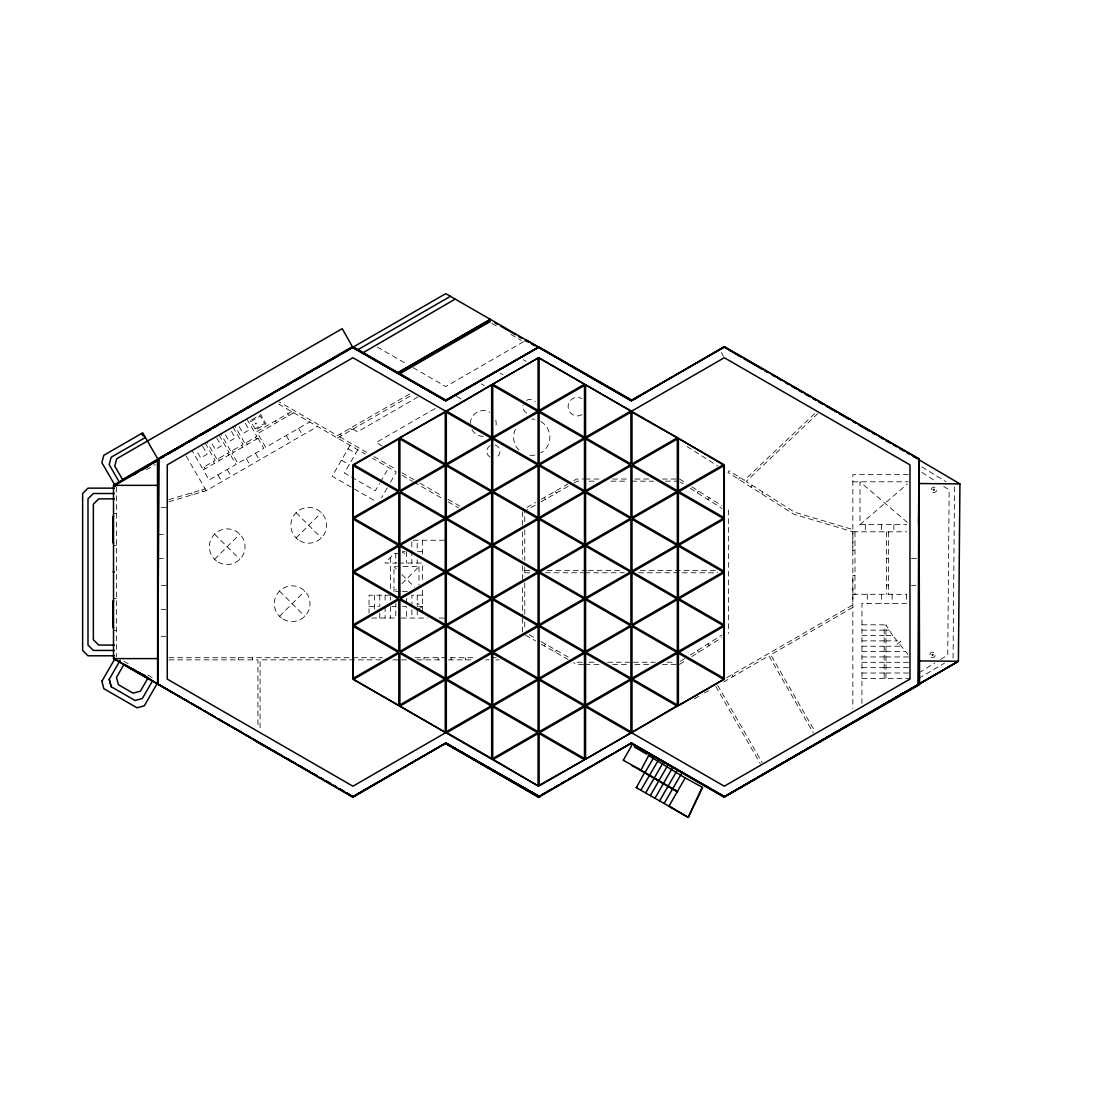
<?xml version="1.0" encoding="UTF-8"?>
<svg xmlns="http://www.w3.org/2000/svg" width="1110" height="1110" viewBox="0 0 1110 1110"><rect width="100%" height="100%" fill="white"/><g stroke="black" fill="none" stroke-linecap="round" stroke-linejoin="round"><path stroke-width="0.75" stroke-dasharray="5 3.75" d="M814.615 413.669L744.283 480.297L729.201 470.737L728.063 472.541L793.817 514.235L852.841 531.801L852.841 550.546L854.978 550.546M953.074 658.119L954.544 486.929L951.714 485.195M931.678 654.9C935.661 652.846 929.778 657.689 933.468 654.914M761.724 493.881L762.736 491.994M387.196 487.97L381.576 497.835M390.512 482.156L396.298 471.972L372.544 458.263M350.052 445.29L332.209 476.218L375.61 501.262M357.795 449.744L344.405 472.943L375.333 490.787L379.537 483.558M380.383 482.101L388.777 467.629M738.608 479.229L739.759 477.425M750.998 487.082L752.178 485.306M544.191 645.812L545.537 644.119M555.042 652.028L556.387 650.335M697.302 492.798L698.689 491.133M707.875 499.472L709.248 497.807M279.512 616.327L304.764 591.075M214.563 559.343L239.815 534.09M296.092 537.934L321.331 512.681M400.654 591.616L393.994 591.616L396.27 589.341M401.945 583.666L418.997 566.613L398.989 566.613M817.806 413.6L746.156 481.476L794.704 512.265L852.841 529.567M907.342 522.408L859.972 481.809L859.972 524.655L907.342 484.071M680.319 661.324L684.565 658.646M690.226 655.067L722.027 634.976M679.514 664.363L686.369 660.048M691.835 656.579L721.583 637.806M919.024 672.771L934.828 663.017M940.572 659.479L947.746 655.039L949.161 489.912L941.974 485.306M418.567 609.001L422.591 606.615L417.235 603.132M918.622 678.39L944.457 663.183M146.34 469.696L155.331 464.521M251.776 419.76L260.725 414.599L266.039 423.812L255.605 429.834M250.818 421.55L260.337 416.056L264.582 423.423L255.078 428.904M255.092 423.978L256.576 423.118M291.541 411.533L256.66 431.665L250.291 420.621M293.692 412.767L257.728 433.51L265.692 447.316L309.635 421.966M168.914 501.748L206.21 490.703L317.488 426.504M409.701 393.925L337.509 435.578L279.248 401.959M337.509 438.048L411.879 395.132M417.998 396.964L357.614 431.804L352.966 429.126M523.545 341.686L445.776 386.558L413.045 367.674M435.092 408.522L376.179 442.515L383.907 446.983M726.634 677.738L852.841 604.936L852.841 575.549L854.978 575.549M694.402 698.814L700.327 695.387M704.392 693.042L708.457 690.711M723.651 681.942L768.883 655.843L813.325 732.878M852.841 607.406L770.729 654.775L815.17 731.809M526.931 507.45L535.561 502.511M541.305 499.223L567.987 483.96M573.731 480.672L576.617 479.034L583.471 479.034M535.145 505.216L524.752 511.155L524.752 523.06M541.083 501.817L568.264 486.263M574.217 482.864L577.186 481.171L582.25 481.171M168.859 499.625L205.156 488.872M908.244 474.664L852.841 474.664L852.841 708.624M585.192 479.034L600.621 479.034M612.623 479.034L628.066 479.034M634.92 479.034L650.363 479.034M662.365 479.034L676.087 479.034M589.008 481.171L597.444 481.171M610.958 481.171L627.858 481.171M631.687 481.171L653.61 481.171M665.403 481.171L678.904 481.171M852.841 481.809L908.244 481.809M161.297 507.603L167.249 507.603M113.692 513.417L116.37 513.417M859.972 524.655L906.759 524.655M852.841 531.801L906.759 531.801M158.328 534.382L165.765 534.382M413.17 540.237L445.776 540.237M113.692 545.551L116.37 545.551M402.458 551.67L405.136 551.67M422.549 551.67L417.193 551.67L417.193 540.237M399.42 553.46L394.092 553.46L385.059 563.103L397.186 563.048M886.404 558.316L888.541 558.316M158.328 558.58L165.765 558.58M911.463 558.58L917.415 558.58M398.879 563.048L422.563 563.048L422.563 581.654M393.994 591.616L393.994 566.613L397.325 566.613M524.752 570.623L529.9 570.623M547.091 570.623L586.593 570.623M588.314 570.623L622.668 570.623M640.29 570.623L715.964 570.623M524.752 572.774L531.621 572.774M545.371 572.774L583.166 572.774M584.873 572.774L624.389 572.774M638.569 572.774L717.684 572.774M886.404 585.095L888.541 585.095M161.297 585.358L167.249 585.358M911.463 585.358L915.916 585.358M402.333 591.616L407.328 591.616M852.841 594.294L906.676 594.294M390.456 595.182L369.033 595.182L369.033 613.15M422.591 595.182L411.879 595.182L411.879 604.978M113.692 598.401L116.37 598.401M369.033 606.615L378.399 606.615M391.788 606.615L395.812 606.615M402.5 606.615L406.524 606.615L406.524 618.048M418.567 606.615L422.591 606.615M161.297 609.57L165.765 609.57M371.711 618.048L395.812 618.048L395.812 603.354M401.168 618.048L427.558 618.048M439.171 618.048L445.804 618.048M861.943 624.819L884.17 624.819L884.17 678.376M861.943 630.175L884.17 630.175M885.96 630.175L889.36 630.175M113.692 630.535L116.37 630.535M861.943 635.53L884.17 635.53M885.96 635.53L892.773 635.53L897.393 641.289L900.821 641.289L896.616 644.563L900.03 644.563L907.813 654.276M161.297 636.349L165.765 636.349M861.943 640.886L884.17 640.886M885.96 640.886L897.074 640.886M861.943 646.242L884.17 646.242M885.96 646.242L901.375 646.242M861.943 651.598L884.17 651.598M885.96 651.598L905.663 651.598M861.943 656.953L884.17 656.953M885.96 656.953L909.964 656.953M168.984 657.717L382.437 657.717M415.334 657.717L475.746 657.717M491.231 657.717L496.406 657.717M168.984 659.867L257.95 659.867L257.95 728.007M380.855 659.867L260.087 659.867L260.087 729.187M392.94 659.867L399.836 659.867M401.556 659.867L406.732 659.867M417.083 659.867L442.293 659.867M448.454 659.867L473.887 659.867M485.736 659.867L489.135 659.867M495.906 659.867L499.292 659.867M577.186 662.226L582.25 662.226M589.008 662.226L597.444 662.226M607.586 662.226L629.537 662.226M633.366 662.226L655.288 662.226M667.096 662.226L675.532 662.226M861.943 662.309L884.17 662.309M885.96 662.309L909.964 662.309M583.471 664.363L576.617 664.363L573.731 662.726M585.192 664.363L598.914 664.363M612.623 664.363L628.066 664.363M634.92 664.363L652.083 664.363M662.365 664.363L676.087 664.363M861.943 667.665L884.17 667.665M885.96 667.665L909.964 667.665M861.943 673.021L884.17 673.021M885.96 673.021L909.964 673.021M861.943 678.376L909.964 678.376M402.319 552.267L404.72 553.46M529.206 634.781L535.145 638.181M541.083 641.58L569.763 657.98M525.488 635.114L535.561 640.886M541.305 644.175L567.987 659.423M523.282 359.709L526.251 361.416M500.083 373.085L503.052 374.805M481.324 383.907L484.307 385.628M377.331 347.069L407.092 364.233M456.64 396.437L464.077 400.724M349.872 428.432L352.023 429.667M339.826 434.232L341.963 435.467M339.646 436.813L369.519 454.046M373.959 456.598L396.159 469.419M402.084 472.832L413.919 479.659M419.844 483.072L442.044 495.879M447.968 499.306L459.804 506.132M278.513 404.012L365.162 454.004M402.195 475.371L412.504 481.31M413.974 482.17L440.85 497.668M448.149 501.887L458.472 507.839M348.013 448.829L355.755 453.282M341.491 460.137L349.22 464.604M123.862 661.283L129.856 664.737M147.838 675.102L153.832 678.571M491.896 323.371L497.766 326.784M510.975 334.457L521.256 340.437M921.869 466.935L946.025 481.712M679.514 479.034L684.995 482.489M691.835 486.818L721.583 505.591M680.319 482.059L683.149 483.849M690.226 488.331L722.027 508.422M687.076 446.553L717.809 466.047M921.855 472.402L936.229 481.615M279.512 591.075L304.764 616.327M393.994 566.613L396.27 568.889M401.945 574.578L414.446 587.065M296.092 512.681L321.331 537.934M214.563 534.09L239.815 559.343M707.875 643.925L709.248 645.59M697.302 650.599L698.689 652.264M555.042 491.369L556.387 493.062M544.191 497.571L545.537 499.264M201.701 489.898L202.894 491.688M892.773 635.53L885.96 624.819L885.96 678.376M721.32 352.578L723.54 356.435M732.045 674.616L733.113 676.476M717.657 685.397L762.098 762.431M715.797 686.466L760.239 763.5M298.618 428.321L302.544 435.12M287.809 413.683L288.877 415.542M286.241 435.453L290.168 442.266M275.433 420.829L276.515 422.688M255.508 423.118L256.008 423.978M246.85 418.928L256.923 436.41L244.866 443.376L234.779 425.893M255.536 437.215L256.604 439.074M245.352 423.326L249.181 429.945L243.145 433.427L238.567 425.477M255.48 453.199L259.407 460.012M246.253 442.571L247.336 444.43M232.92 426.962L243.007 444.444L230.949 451.395L220.862 433.927M241.619 445.249L242.688 447.108M231.435 431.346L235.264 437.978L229.229 441.461L225.413 434.829M246.212 458.555L250.138 465.367M232.337 450.604L233.405 452.45M219.003 434.995L229.09 452.478L217.033 459.429L206.946 441.946M227.703 453.282L228.771 455.128M216.755 438.062L221.348 446.012L215.312 449.494L211.497 442.862M227.189 469.53L231.116 476.343M218.42 458.624L219.489 460.483M205.086 443.015L215.174 460.497L202.186 468.004L192.099 450.521M213.314 461.58L214.397 463.425M202.603 446.22L207.195 454.17L200.702 457.917L196.872 451.298M217.907 474.886L221.833 481.685M204.046 466.921L205.114 468.781M186.161 455.933L206.21 490.703M191.336 492.965L192.197 494.852M906.398 594.294L906.398 603.396L861.943 603.396L861.943 703.462M893.897 524.655L893.897 531.801M892.121 594.294L892.121 603.396M888.541 531.801L888.541 594.294M886.404 531.801L886.404 594.294M881.576 594.294L881.576 603.396M881.409 524.655L881.409 531.801M867.298 594.294L867.298 603.396M865.328 524.655L865.328 531.801M854.978 531.801L854.978 594.294M728.424 509.92L728.424 633.477M524.752 529.845L524.752 560.425M524.752 567.224L524.752 576.159M524.752 582.958L524.752 615.245M524.752 622.044L524.752 630.535M522.616 511.613L522.616 525.155M522.616 531.926L522.616 559.01M522.616 565.781L522.616 579.309M522.616 587.759L522.616 616.549M522.616 618.242L522.616 633.477M465.409 657.717L465.409 659.867M451.132 657.717L451.132 659.867M438.27 657.717L438.27 659.867M423.992 657.717L423.992 659.867M422.549 540.237L422.549 555.819M422.563 590.104L422.591 610.764M418.997 566.613L418.997 584.942M417.193 559.828L417.193 563.103M417.235 595.182L417.235 606.615M417.235 609.792L417.235 618.048M411.838 541.874L411.838 563.103M411.879 609.876L411.879 618.048M406.482 551.67L406.482 563.103M406.524 598.457L406.524 603.354M395.771 553.46L395.771 563.103M390.415 557.387L390.429 593.489M390.456 596.819L390.456 600.08M390.456 606.615L390.456 618.048M385.101 595.182L385.101 603.354M385.101 606.615L385.101 618.048M379.745 595.182L379.745 606.615M379.745 613.15L379.745 618.048M374.389 595.182L374.389 609.876M252.594 657.717L252.594 659.867M238.317 657.717L238.317 659.867M116.37 486.999L116.37 656.953M526.529 412.962A7.271 7.271 0 0 1 523.143 404.775M526.529 400.363A7.271 7.271 0 0 1 535.298 401.529M582.001 414.682A9.255 9.255 0 0 1 568.098 406.662A9.255 9.255 0 0 1 581.987 398.643M483.294 436.383A12.904 12.904 0 0 1 470.82 426.823M470.376 423.479A12.904 12.904 0 0 1 489.732 412.296M495.754 420.135A12.904 12.904 0 0 1 495.754 426.809M540.778 421.495A18.135 18.135 0 0 1 540.792 452.908M534.881 455.072A18.135 18.135 0 0 1 527.028 454.725M518.897 450.036A18.135 18.135 0 0 1 516.011 428.141M531.718 419.067A18.135 18.135 0 0 1 534.867 419.344M495.06 445.027A6.591 6.591 0 0 1 495.06 457.764M490.051 457.112A6.591 6.591 0 0 1 490.051 445.679M933.135 489.552C934.19 492.965 935.799 487.165 933.135 489.552M230.158 454.323L203.255 469.849L209.096 479.964L236 464.452L230.158 454.323M258.006 438.27L232.018 453.255L237.859 463.369L263.833 448.385L258.006 438.27M931.207 657.217A2.678 2.678 0 0 0 935.244 654.928A2.678 2.678 0 0 0 931.248 652.583A2.678 2.678 0 0 0 931.207 657.217M932.636 492.091A2.678 2.678 0 0 0 936.673 489.815A2.678 2.678 0 0 0 932.678 487.456A2.678 2.678 0 0 0 932.636 492.091M283.216 619.172A17.857 17.857 0 0 0 309.995 603.701A17.857 17.857 0 0 0 283.216 588.244A17.857 17.857 0 0 0 283.216 619.172M299.783 540.778A17.857 17.857 0 0 0 326.562 525.308A17.857 17.857 0 0 0 299.783 509.851A17.857 17.857 0 0 0 299.783 540.778M218.268 562.173A17.857 17.857 0 0 0 245.046 546.717A17.857 17.857 0 0 0 218.268 531.26A17.857 17.857 0 0 0 218.268 562.173"/><path stroke-width="1.5" d="M538.197 796.439L538.336 797.188L539.682 796.73L445.554 743.561L538.336 797.188L539.765 796.675L445.818 743.089L454.753 748.14M918.511 524.336L919.08 459.845L959.928 483.891L958.402 661.255L918.553 684.412L919.566 684.426L918.941 459.665L918.053 684.426L724.289 796.73L631.451 743.173L538.877 797.188L445.776 743.02L352.938 796.73L113.511 658.605L113.511 485.348L445.776 293.65L631.451 400.779L724.553 346.75L919.344 459.124L724.025 346.75L631.451 400.779M631.451 743.173L724.289 796.73L919.024 684.273L724.025 797.188L631.188 743.631L631.534 743.02L724.386 796.578L724.025 797.188L919.344 684.814M918.858 660.922L958.402 661.255L918.636 684.495L919.066 460.192M158.147 684.357L157.606 459.596L157.606 684.357L159.132 459.596M631.229 745.851L631.576 745.851M645.257 772.851L644.605 772.588L636.432 787.448M636.876 787.309L636.099 787.545L668.914 806.193L685.425 777.569M677.253 791.416L640.581 770.271M669.358 806.054L688.186 817.307L702.103 787.462M685.55 778.054L702.255 787.267M687.936 817.057L688.436 817.557L669.094 806.582M640.942 790.056L658.05 760.711M664.141 803.432L681.249 774.1M688.436 817.057L702.616 787.462M640.817 770.437L648.587 755.674M631.715 400.308L631.368 400.932L538.516 347.375L445.818 400.849L352.772 347.416L353.119 346.778L446.053 400.169M445.776 400.779L539.071 346.861L446.012 400.238M114.052 657.675L113.511 658.605L158.147 658.605M101.856 681.332L114.649 659.16M120.144 660.367L109.169 679.375L111.139 686.688L135.018 700.479L142.344 698.509L152.5 680.888L146.881 677.322M123.973 664.432L116.481 677.419L118.451 684.731L133.061 693.153L140.373 691.197L147.866 678.21L152.5 680.888M157.148 683.566L144.3 705.821L136.988 707.791L103.813 688.658L101.926 681.207M158.189 684.273L352.661 797.188L358.918 793.081M454.92 299.242L362.776 352.897M255.272 741.008L317.044 775.904M353.396 679.362L398.865 705.599M539.183 358.058L584.651 384.282M399.794 706.126L445.263 732.364M585.567 384.823L631.035 411.047M677.433 437.812L631.992 412.212L631.992 463.925L676.795 438.075M678.363 438.353L723.221 464.854L678.404 490.703L678.404 438.991M492.895 770.312L539.682 796.73L445.818 743.089L352.938 796.73L346.944 793.067L353.244 797.119L445.818 743.089M538.045 785.894L493.256 759.434L538.072 733.585L538.072 785.297M537.92 796.328L539.557 796.661L538.336 797.188M631.396 746.184L623.265 760.267L640.276 769.729M644.73 773.073L653.415 758.033M645.715 792.804L662.684 763.389M650.363 795.482L667.332 766.067M654.997 798.159L671.966 768.744M659.631 800.837L676.601 771.422M639.971 769.91L631.77 765.539M445.748 400.71L352.772 347.416L342.227 328.657L116.73 458.749L114.76 466.075L122.877 480.144M676.684 791.458L677.572 791.194L676.878 791.527M538.253 797.244L539.571 796.8M648.809 755.952L648.379 755.383L684.898 777.791M634.101 399.35L640.068 395.812M122.53 479.534L352.578 346.598M821.678 740.537L839.618 730.103M840.978 729.312L857.281 719.821M860.25 718.087L870.615 712.051M873.584 710.317L876.553 708.596M880.993 706.002L883.962 704.281M886.918 702.561L889.887 700.826M894.341 698.245L897.296 696.511M900.265 694.791L903.221 693.056M725.732 795.898L740.092 787.573M742.965 785.908L755.299 778.748M756.659 777.971L763.097 774.239M766.08 772.505L770.548 769.924M773.531 768.189L783.965 762.14M786.948 760.419L789.918 758.685M792.901 756.964L797.368 754.37M800.352 752.649L803.335 750.915M806.304 749.195L810.786 746.6M813.755 744.879L816.738 743.145M819.721 741.424L824.189 738.83M827.172 737.109L837.592 731.06M840.575 729.339L849.511 724.15M859.945 718.114L862.928 716.38M873.348 710.331L876.331 708.61M880.799 706.015L883.782 704.295M886.765 702.561L889.734 700.84M894.216 698.245L897.185 696.525M900.168 694.791L903.151 693.07M145.396 437.493L111.139 457.251L109.169 464.577L119.297 482.115M113.692 485.445L158.328 459.693M161.325 457.972L164.308 456.238M167.305 454.517L183.774 445.013M188.27 442.418L197.247 437.243M200.244 435.508L210.72 429.473M213.717 427.738L218.198 425.144M221.195 423.423L224.192 421.689M227.189 419.969L231.671 417.374M234.668 415.653L237.665 413.919M240.662 412.198L245.143 409.604M248.141 407.883L251.137 406.149M255.633 403.554L258.616 401.834M261.613 400.099L272.089 394.064M282.578 388.014L291.555 382.825M294.552 381.105L305.028 375.055M308.025 373.335L312.507 370.74M315.504 369.019L325.979 362.97M328.976 361.236L339.466 355.2M342.449 353.466L346.944 350.871M349.941 349.15L352.938 347.416M151.779 464.091L113.872 485.958L113.511 485.348L158.147 485.348M152.847 463.481L157.606 460.719L158.147 461.649M133.367 474.927L137.626 472.458M141.886 470.002L148.393 466.256M357.573 349.886L450.41 296.328M490.356 319.375L397.519 372.946L490.426 319.416M410.159 366.064L433.261 352.328M455.808 339.729L466.991 332.861M468.6 332.348L478.549 326.604M399.919 372.377L402.902 370.657M405.608 369.103L410.242 366.425M410.797 366.106L416.305 362.928M419.039 361.347L421.98 359.654M424.908 357.961L433.719 352.883M436.577 351.232L443.986 346.958L443.625 346.334M454.878 340.673L444.611 346.598L444.25 345.987M457.819 338.98L468.087 333.055M469.308 332.348L481.573 325.272M484.418 323.634L487.262 321.997M413.6 364.69L416.319 363.123M463.8 335.733L466.422 334.013M471.084 331.529L477.8 327.45M399.378 374.014L490.356 321.525M525.03 340.825L526.279 340.104L631.41 400.141L724.289 347.222L740.759 356.921M353.466 517.482L398.282 491.633L353.466 465.784M583.957 384.504L539.141 410.367L539.141 358.655M353.466 571.039L398.282 545.19L353.466 519.341M630.383 411.283L585.567 437.146L585.567 385.434M631.451 411.283L724.289 357.725L909.964 464.854L909.964 679.098L724.289 786.213L631.451 732.655M353.466 624.611L398.282 598.748L353.466 572.899M353.466 678.168L398.282 652.319L353.466 626.456M354.007 679.098L398.809 653.249L398.809 704.947M400.419 705.877L445.235 680.028L445.235 731.726M445.776 732.655L352.938 786.213L167.249 679.098L167.249 464.854L352.938 357.725L445.776 411.283M541.611 794.802L544.594 793.067M547.591 791.347L552.086 788.752M555.083 787.018L558.08 785.297M561.077 783.563L565.559 780.968M568.556 779.248L579.045 773.198M582.042 771.478L592.518 765.428M595.515 763.694L611.985 754.189M614.982 752.469L631.451 742.965L538.655 796.702M919.024 684.384L919.08 458.971M361.915 791.361L379.884 781.038M382.881 779.317L385.864 777.597M388.861 775.876L393.356 773.295M396.353 771.575L399.336 769.854M402.333 768.134L445.776 743.173L539.141 797.036M917.762 684.606L958.402 661.255M445.498 400.308L539.071 346.861M352.758 347.402L353.355 346.82L352.411 347.014M545.51 792.651L546.398 792.235M352.855 347.25L157.884 459.124L353.355 346.82L352.217 347.624M538.017 347.014L539.044 346.75M539.127 347.097L631.756 400.238M352.938 465.381L352.938 517.87M114.399 488.15L87.995 488.15L82.639 493.506L82.639 650.432L87.995 655.802L114.399 655.802M114.399 493.506L93.351 493.506L87.995 498.862L87.995 645.077L93.351 650.432L114.399 650.432M114.399 498.862L98.707 498.862L93.351 504.217L93.351 639.721L98.707 645.077L114.399 645.077M113.692 516.483L112.804 516.483L112.804 542.735L113.692 542.735M113.151 517.551L113.151 528.54M352.938 518.953L352.938 571.442M113.151 530.677L113.151 541.666M113.872 571.789L113.151 571.789L113.872 572.149M352.938 572.51L352.938 624.999M113.692 601.204L112.804 601.204L112.804 627.469L113.692 627.469M113.151 602.272L113.151 613.261M113.151 615.412L113.151 626.401M352.938 626.068L352.938 678.557M918.872 483.53L959.928 483.891M918.692 504.606L918.678 505.327M623.362 759.934L623.584 760.1M358.072 350.26L359.224 350.913M132.534 668.775L135.254 670.329M138.486 672.16L141.22 673.714M124.514 664.835L147.339 677.821M323.038 779.331L319.971 777.583L322.996 779.248M325.965 781.024L330.502 783.632M743.755 358.655L761.71 369.019M764.707 370.74L767.704 372.474M772.199 375.055L775.182 376.789M778.179 378.51L781.176 380.244M785.672 382.825L788.655 384.56M791.652 386.28L796.147 388.875M799.144 390.609L802.128 392.329M805.125 394.064L809.62 396.645M812.617 398.379L815.6 400.099M818.597 401.834L823.093 404.428M826.09 406.149L836.565 412.198M839.562 413.919L848.539 419.108M853.035 421.689L856.018 423.423M859.015 425.144L869.491 431.193M872.488 432.928L875.485 434.648M879.98 437.243L882.963 438.963M885.96 440.698L890.456 443.292M893.453 445.013L896.436 446.733M899.433 448.468L903.928 451.062M906.925 452.783L909.909 454.517M912.906 456.238L917.401 458.832M495.032 322.899L497.974 324.592M500.901 326.284L515.595 334.762M518.537 336.455L521.478 338.148M525.876 340.701L528.818 342.393M531.759 344.086L534.701 345.779M493.256 384.504L538.072 410.367L538.072 358.655M444.305 399.933L352.938 347.499M400.419 438.075L445.235 463.925L445.235 412.212L399.891 437.756M723.221 679.098L678.404 653.249L678.404 704.947M630.383 732.655L585.567 706.806L585.567 758.505M634.323 747.03L646.7 754.162M644.91 772.768L676.878 791.472M640.276 770.09L677.53 791.583M583.957 759.434L539.141 733.585L539.141 785.297L584.54 759.726M457.75 749.874L468.226 755.924M471.223 757.644L475.718 760.239M478.715 761.973L481.712 763.694M484.709 765.428L495.185 771.478M498.182 773.198L502.677 775.793M505.674 777.513L516.15 783.563M519.147 785.297L535.617 794.802M142.607 674.159L145.59 675.865M113.692 658.494L188.284 701.534M191.253 703.254L201.756 709.304L191.17 703.268M209.249 713.633L204.726 711.024L215.174 717.171L212.218 715.339M218.198 718.794L222.708 721.403M225.691 723.109L228.702 724.858M231.671 726.564L242.174 732.628M246.642 735.208L249.653 736.943M252.636 738.663L282.578 755.938M285.561 757.658L296.051 763.708M299.034 765.428L309.524 771.478M312.507 773.212L317.016 775.793M325.979 780.982L330.475 783.577M188.256 701.575L158.369 684.384M218.032 718.822L255.536 740.537M422.258 387.307L425.185 389.013M723.72 679.417L678.252 705.655M538.142 357.989L492.687 384.226M491.758 384.768L446.844 411.283L491.661 437.146L491.661 385.434M631.867 732.42L676.795 705.877L631.992 680.028L631.992 731.726M630.938 732.961L585.469 759.184M158.189 459.665L142.718 432.844L103.813 455.294L101.856 462.606L115.495 486.263M141.636 433.469L143.162 436.119M109.252 679.237L111.264 686.771M113.151 516.483L113.151 542.735M113.151 601.204L113.151 627.469M124.681 664.529L124.334 665.154L147.158 678.127L147.519 677.502L124.681 664.529M538.614 357.725L352.938 464.854L352.938 679.098L538.614 786.213L724.289 679.098L724.289 464.854L538.614 357.725M398.809 438.991L354.007 464.854L398.809 490.703L398.809 438.991M444.694 464.854L399.891 490.703L399.891 438.991L444.694 464.854M491.119 438.075L446.303 463.925L446.303 412.212L491.119 438.075M537.545 411.283L492.729 437.146L492.729 385.434L537.545 411.283M398.809 492.562L354.007 518.412L398.809 544.261L398.809 492.562M445.235 465.784L400.419 491.633L445.235 517.482L445.235 465.784M491.661 438.991L446.844 464.854L491.661 490.703L491.661 438.991M538.072 412.212L493.256 438.075L538.072 463.925L538.072 412.212M584.498 385.434L539.682 411.283L584.498 437.146L584.498 385.434M444.694 518.412L399.891 544.261L399.891 492.562L444.694 518.412M491.119 491.633L446.303 517.482L446.303 465.784L491.119 491.633M537.545 464.854L492.729 490.703L492.729 438.991L537.545 464.854M583.957 438.075L539.141 463.925L539.141 412.212L583.957 438.075M398.809 546.12L354.007 571.969L398.809 597.832L398.809 546.12M445.235 519.341L400.419 545.19L445.235 571.039L445.235 519.341M491.661 492.562L446.844 518.412L491.661 544.261L491.661 492.562M538.072 465.784L493.256 491.633L538.072 517.482L538.072 465.784M584.498 438.991L539.682 464.854L584.498 490.703L584.498 438.991M630.91 412.212L586.108 438.075L630.91 463.925L630.91 412.212M444.694 571.969L399.891 597.832L399.891 546.12L444.694 571.969M491.119 545.19L446.303 571.039L446.303 519.341L491.119 545.19M537.545 518.412L492.729 544.261L492.729 492.562L537.545 518.412M583.957 491.633L539.141 517.482L539.141 465.784L583.957 491.633M630.383 464.854L585.567 490.703L585.567 438.991L630.383 464.854M398.809 599.678L354.007 625.54L398.809 651.39L398.809 599.678M445.235 572.899L400.419 598.748L445.235 624.611L445.235 572.899M491.661 546.12L446.844 571.969L491.661 597.832L491.661 546.12M538.072 519.341L493.256 545.19L538.072 571.039L538.072 519.341M584.498 492.562L539.682 518.412L584.498 544.261L584.498 492.562M630.91 465.784L586.108 491.633L630.91 517.482L630.91 465.784M677.336 438.991L632.52 464.854L677.336 490.703L677.336 438.991M444.694 625.54L399.891 651.39L399.891 599.678L444.694 625.54M491.119 598.748L446.303 624.611L446.303 572.899L491.119 598.748M537.545 571.969L492.729 597.832L492.729 546.12L537.545 571.969M583.957 545.19L539.141 571.039L539.141 519.341L583.957 545.19M630.383 518.412L585.567 544.261L585.567 492.562L630.383 518.412M676.795 491.633L631.992 517.482L631.992 465.784L676.795 491.633M445.235 626.456L400.419 652.319L445.235 678.168L445.235 626.456M491.661 599.678L446.844 625.54L491.661 651.39L491.661 599.678M538.072 572.899L493.256 598.748L538.072 624.611L538.072 572.899M584.498 546.12L539.682 571.969L584.498 597.832L584.498 546.12M630.91 519.341L586.108 545.19L630.91 571.039L630.91 519.341M677.336 492.562L632.52 518.412L677.336 544.261L677.336 492.562M723.748 465.784L678.945 491.633L723.748 517.482L723.748 465.784M444.694 679.098L399.891 704.947L399.891 653.249L444.694 679.098M491.119 652.319L446.303 678.168L446.303 626.456L491.119 652.319M537.545 625.54L492.729 651.39L492.729 599.678L537.545 625.54M583.957 598.748L539.141 624.611L539.141 572.899L583.957 598.748M630.383 571.969L585.567 597.832L585.567 546.12L630.383 571.969M676.795 545.19L631.992 571.039L631.992 519.341L676.795 545.19M723.221 518.412L678.404 544.261L678.404 492.562L723.221 518.412M491.661 653.249L446.844 679.098L491.661 704.947L491.661 653.249M538.072 626.456L493.256 652.319L538.072 678.168L538.072 626.456M584.498 599.678L539.682 625.54L584.498 651.39L584.498 599.678M630.91 572.899L586.108 598.748L630.91 624.611L630.91 572.899M677.336 546.12L632.52 571.969L677.336 597.832L677.336 546.12M723.748 519.341L678.945 545.19L723.748 571.039L723.748 519.341M491.119 705.877L446.303 731.726L446.303 680.028L491.119 705.877M537.545 679.098L492.729 704.947L492.729 653.249L537.545 679.098M583.957 652.319L539.141 678.168L539.141 626.456L583.957 652.319M630.383 625.54L585.567 651.39L585.567 599.678L630.383 625.54M676.795 598.748L631.992 624.611L631.992 572.899L676.795 598.748M723.221 571.969L678.404 597.832L678.404 546.12L723.221 571.969M491.661 706.806L446.844 732.655L491.661 758.505L491.661 706.806M538.072 680.028L493.256 705.877L538.072 731.726L538.072 680.028M584.498 653.249L539.682 679.098L584.498 704.947L584.498 653.249M630.91 626.456L586.108 652.319L630.91 678.168L630.91 626.456M677.336 599.678L632.52 625.54L677.336 651.39L677.336 599.678M723.748 572.899L678.945 598.748L723.748 624.611L723.748 572.899M537.545 732.655L492.729 758.505L492.729 706.806L537.545 732.655M583.957 705.877L539.141 731.726L539.141 680.028L583.957 705.877M630.383 679.098L585.567 704.947L585.567 653.249L630.383 679.098M676.795 652.319L631.992 678.168L631.992 626.456L676.795 652.319M723.221 625.54L678.404 651.39L678.404 599.678L723.221 625.54M584.498 706.806L539.682 732.655L584.498 758.505L584.498 706.806M630.91 680.028L586.108 705.877L630.91 731.726L630.91 680.028M677.336 653.249L632.52 679.098L677.336 704.947L677.336 653.249M723.748 626.456L678.945 652.319L723.748 678.168L723.748 626.456M336.483 787.073L333.458 785.325L336.469 787.032M343.961 791.375L339.452 788.766L343.947 791.347"/></g></svg>
